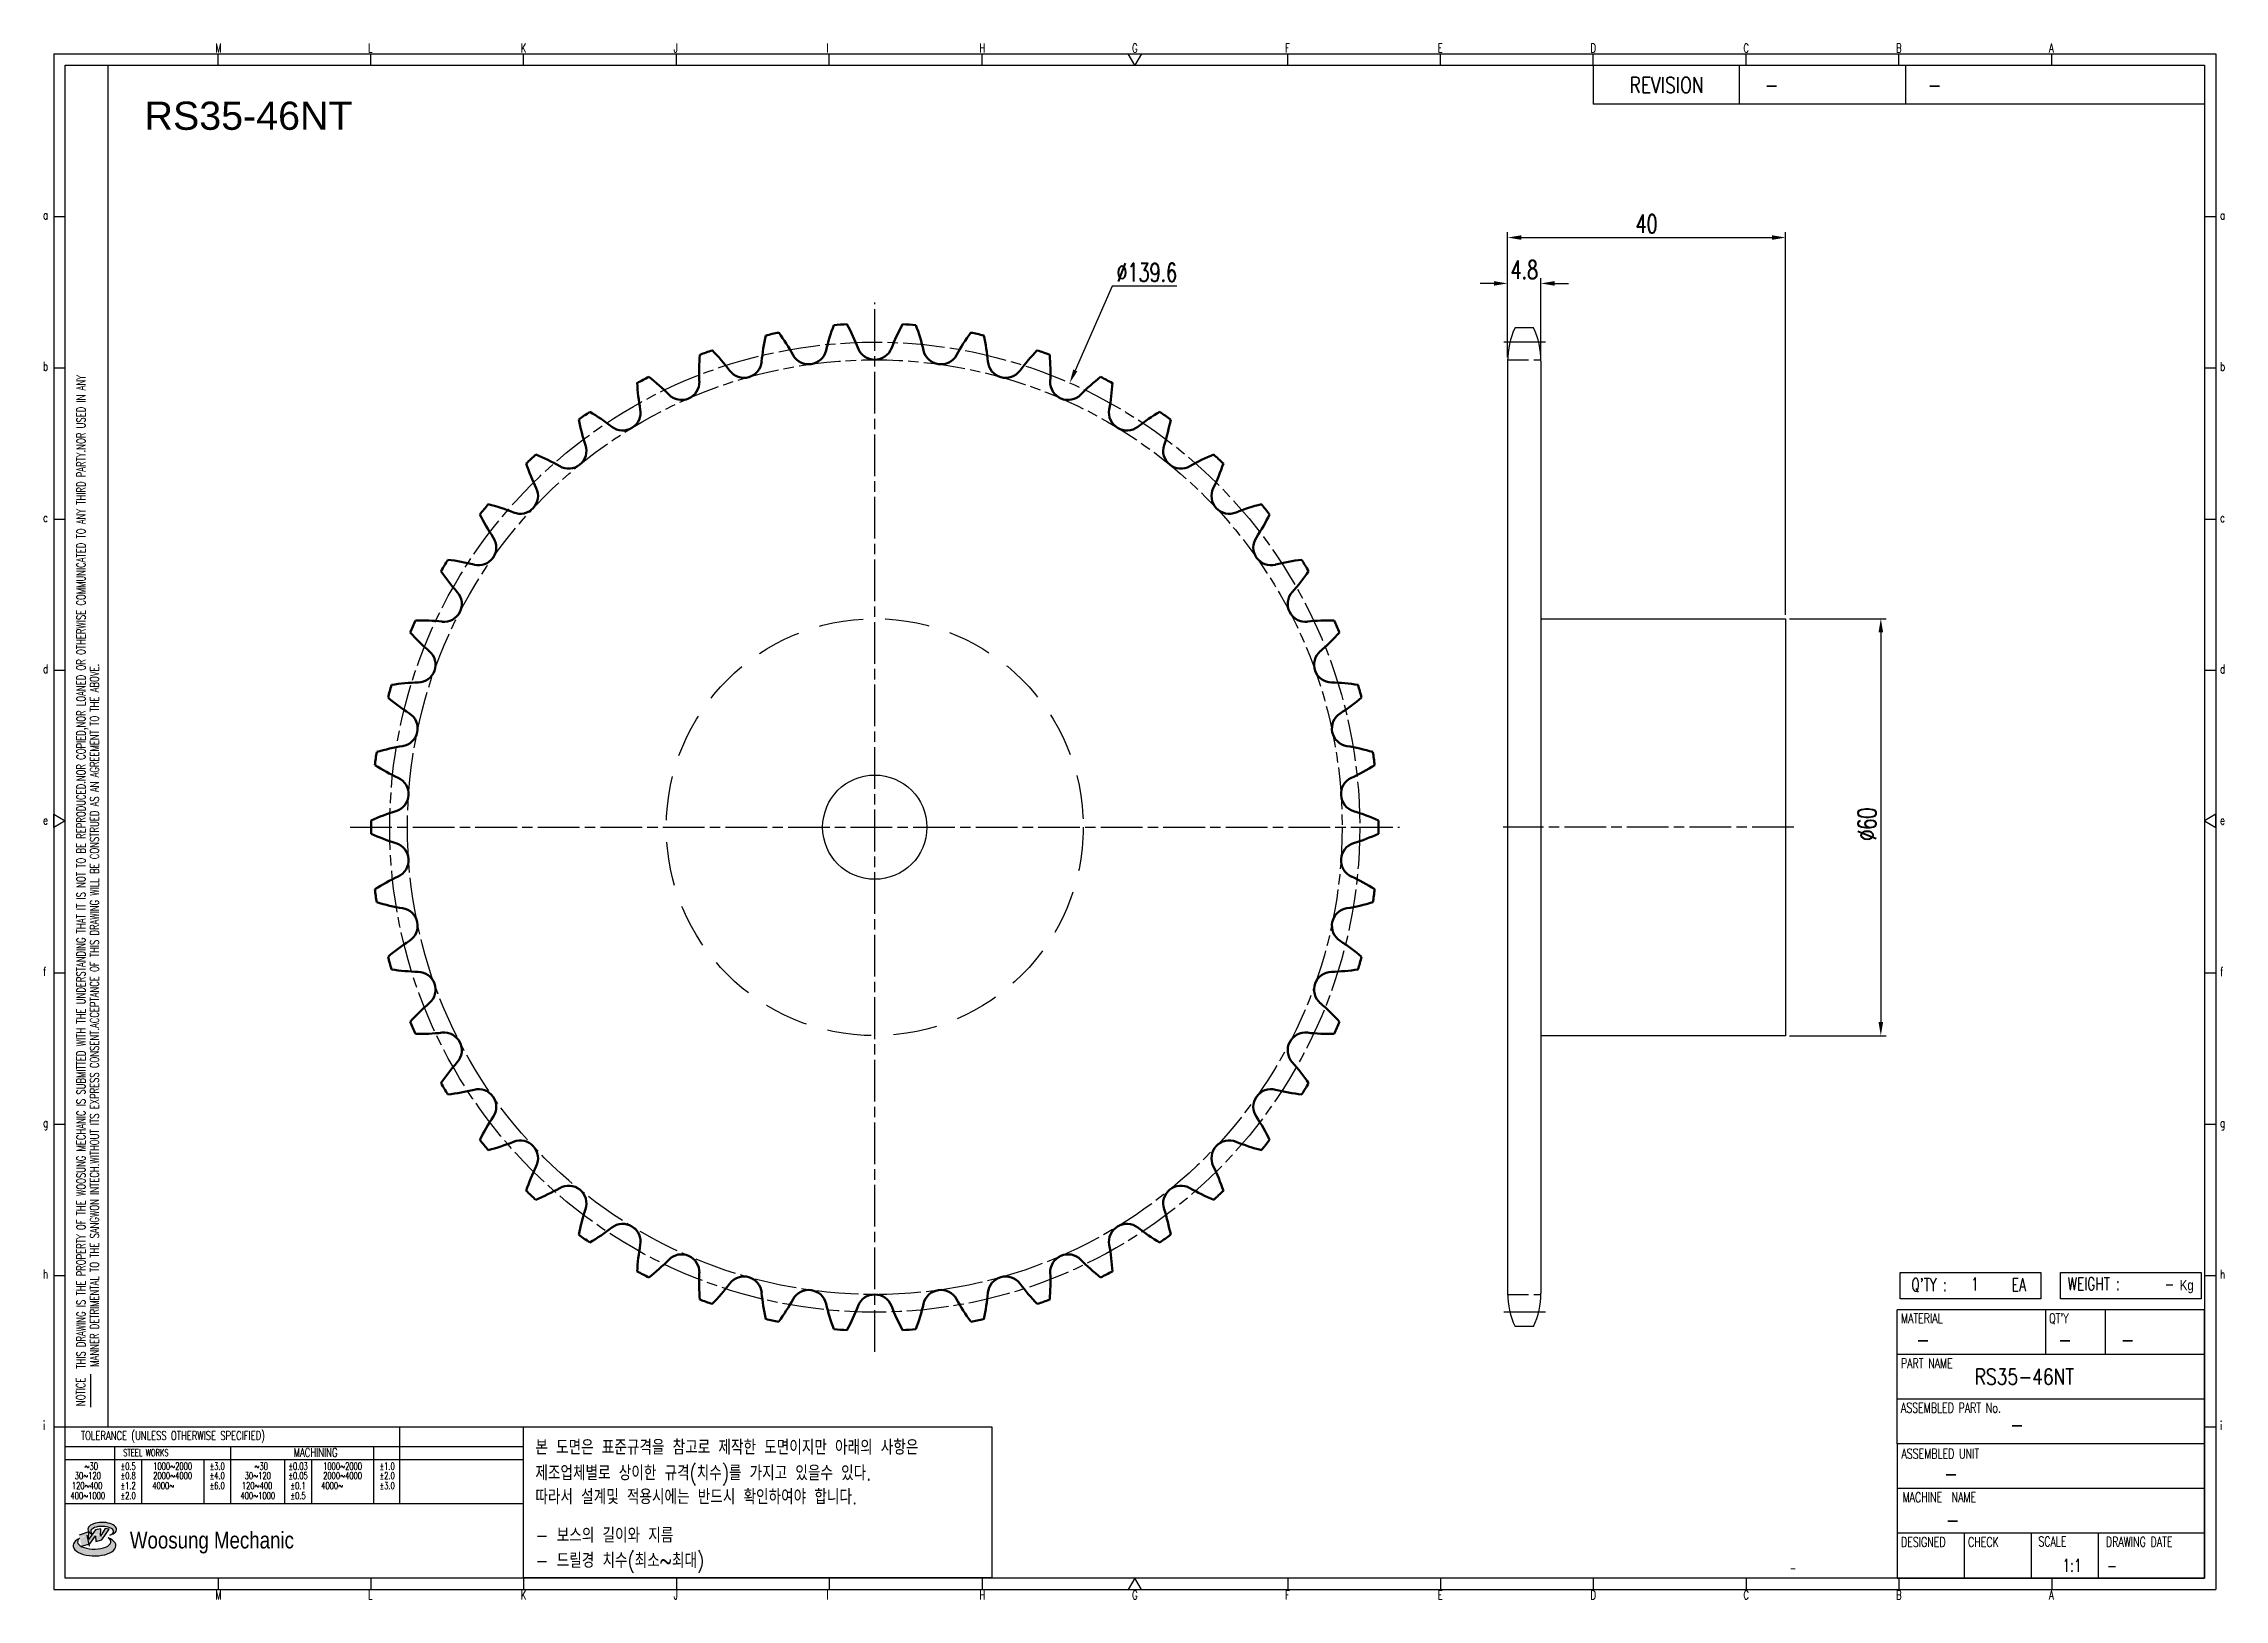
# Model space of a CAD drawing. Header units: millimetres. Extents: x -44811 to -44498, y 1096 to 1320.
import ezdxf
from ezdxf.enums import TextEntityAlignment as Align

# ---------------------------------------------------------------- set-up
doc = ezdxf.new("R2010")
doc.units = ezdxf.units.MM
for name, pattern in [('AM_ISO02W050', [7.5, 6, -1.5]), ('AM_ISO02W050x2', [3.75, 3, -0.75]), ('AM_ISO08W050', [18, 12, -1.5, 3, -1.5]), ('AM_ISO08W050x2', [9, 6, -0.75, 1.5, -0.75]), ('HIDDEN', [9.525, 6.35, -3.175])]:
    doc.linetypes.add(name, pattern=pattern)
for name, color, linetype, lineweight in [('AM_0N', 7, 'Continuous', 50), ('AM_3N', 6, 'AM_ISO02W050', 25), ('AM_7', 4, 'AM_ISO08W050', 25), ('AM_7N', 4, 'AM_ISO08W050', 25)]:
    doc.layers.add(name, color=color, linetype=linetype, lineweight=lineweight)
for name, color, linetype in [('HL', 2, 'HIDDEN'), ('S-DIM', 7, 'Continuous'), ('TITLE', 7, 'Continuous'), ('도면레이아웃', 7, 'Continuous')]:
    doc.layers.add(name, color=color, linetype=linetype)
doc.styles.add('HAN', font='ROMANS.shx', dxfattribs={"width": 0.7, "bigfont": 'whgtxt.shx'})
doc.styles.add('HKD_ST2', font='romans.shx', dxfattribs={"width": 0.7, "height": 4, "bigfont": '@extfont2.shx'})
doc.styles.add('HSG', font='SIMPLEX.shx', dxfattribs={"width": 0.7, "bigfont": 'HSG.shx'})
doc.styles.add('ROMANS', font='romans.shx', dxfattribs={"width": 0.7, "bigfont": 'whgtxt.shx'})
doc.styles.add('SLDTEXTSTYLE4', font='arial.ttf', dxfattribs={"width": 0.8})
doc.styles.get("Standard").update_dxf_attribs({"font": 'arial.ttf'})
doc.dimstyles.new('APP3.5', dxfattribs={"dimscale": 1.1, "dimtxt": 2.4, "dimasz": 1.8, "dimexe": 0.7, "dimexo": 0.5, "dimgap": 0.6, "dimtad": 1, "dimtoh": 1, "dimdec": 1, "dimrnd": 0.01, "dimzin": 9, "dimdsep": 46, "dimtxsty": 'HSG', "dimcen": 0, "dimclrd": 1, "dimclre": 1, "dimclrt": 256, "dimazin": 2, "dimtp": 1, "dimtm": 1, "dimtfac": 0.5, "dimtdec": 1, "dimtofl": 0, "dimtmove": 0, "dimatfit": 3, "dimfxl": 0, "dimtvp": 1, "dimtolj": 2, "dimlwd": -1, "dimlwe": -1, "dimarcsym": 0})

# ---------------------------------------------------------------- blocks, each defined once
blk = doc.blocks.new('SUYWSHJH')
at = {"layer": '도면레이아웃'}
h = blk.add_hatch(color=10, dxfattribs=at)
h.paths.add_polyline_path([(1.544, 35.177), (1.554, 34.966), (1.779, 35.034), (2.054, 35.422), (1.908, 35.446), (1.728, 35.167), (1.741, 35.439), (1.547, 35.405), (1.292, 35.041), (1.295, 35.33), (0.943, 35.208), (1.03, 34.8), (1.336, 34.885)])
edge = h.paths.add_edge_path()
edge.add_ellipse((1.795, 35.421), major_axis=(-0.53, 0), ratio=0.487785, start_angle=122.36065, end_angle=403.39574)
edge.add_line((1.411, 35.244), (1.419, 35.261))
edge.add_ellipse((1.798, 35.344), major_axis=(-0.423, 0), ratio=0.444396, start_angle=131.58977, end_angle=386.19408, ccw=False)
edge = h.paths.add_edge_path()
edge.add_ellipse((1.512, 34.815), major_axis=(-0.793, 0), ratio=0.480113, start_angle=314.67633, end_angle=590.85213)
edge.add_ellipse((1.501, 34.958), major_axis=(-0.62, 0), ratio=0.43311, start_angle=331.7024, end_angle=574.42495, ccw=False)
for p, q in [((0, 90.118), (80.15, 90.118)), ((0, 90.118), (0, 33.191)), ((6.089, 89.693), (6.089, 90.118)), ((11.753, 89.693), (11.753, 90.118)), ((17.418, 89.693), (17.418, 90.118)), ((23.082, 89.693), (23.082, 90.118)), ((28.746, 89.693), (28.746, 90.118)), ((34.411, 89.693), (34.411, 90.118)), ((45.739, 89.693), (45.739, 90.118)), ((51.404, 89.693), (51.404, 90.118)), ((57.068, 89.693), (57.068, 90.118)), ((62.732, 89.693), (62.732, 90.118)), ((68.397, 89.693), (68.397, 90.118)), ((74.061, 89.693), (74.061, 90.118)), ((80.15, 90.118), (80.15, 33.191)), ((0, 84.085), (0.425, 84.085)), ((79.725, 84.085), (80.15, 84.085)), ((0, 78.478), (0.425, 78.478)), ((79.725, 78.478), (80.15, 78.478)), ((0, 72.87), (0.425, 72.87)), ((79.725, 72.87), (80.15, 72.87)), ((0, 67.262), (0.425, 67.262)), ((79.725, 67.262), (80.15, 67.262)), ((0, 56.047), (0.425, 56.047)), ((79.725, 56.047), (80.15, 56.047)), ((0, 50.439), (0.425, 50.439)), ((79.725, 50.439), (80.15, 50.439)), ((0, 44.832), (0.425, 44.832)), ((79.725, 44.832), (80.15, 44.832)), ((1.377, 39.947), (1.377, 41.174)), ((0, 39.224), (0.425, 39.224)), ((79.725, 39.224), (80.15, 39.224)), ((0, 33.191), (80.15, 33.191)), ((6.089, 33.616), (6.089, 33.191)), ((11.753, 33.616), (11.753, 33.191)), ((17.418, 33.616), (17.418, 33.191)), ((23.082, 33.616), (23.082, 33.191)), ((28.746, 33.616), (28.746, 33.191)), ((34.411, 33.616), (34.411, 33.191)), ((45.739, 33.616), (45.739, 33.191)), ((51.404, 33.616), (51.404, 33.191)), ((57.068, 33.616), (57.068, 33.191)), ((62.732, 33.616), (62.732, 33.191)), ((68.397, 33.616), (68.397, 33.191)), ((74.061, 33.616), (74.061, 33.191))]:
    blk.add_line(p, q)
at = {"color": 2}
for p, q in [((2.017, 39.224), (2.017, 89.693)), ((0.425, 39.224), (17.418, 39.224)), ((12.816, 39.224), (12.816, 36.382)), ((17.418, 33.616), (17.418, 39.224)), ((0.425, 38.487), (17.418, 38.487)), ((0.425, 38.012), (17.418, 38.012)), ((2.257, 38.487), (2.257, 36.382)), ((3.257, 38.012), (3.257, 36.382)), ((5.557, 38.012), (5.557, 36.382)), ((6.557, 38.5), (6.557, 36.382)), ((8.557, 38.012), (8.557, 36.382)), ((9.557, 38.026), (9.557, 36.382)), ((11.857, 38.487), (11.857, 36.382)), ((0.425, 36.382), (17.418, 36.382))]:
    blk.add_line(p, q, dxfattribs=at)
at = {"color": 6, "ltscale": 0.5}
for p, q in [((57.068, 89.693), (57.068, 88.246)), ((62.47, 89.693), (62.47, 88.246)), ((68.635, 89.693), (68.635, 88.246)), ((79.725, 88.246), (57.068, 88.246)), ((68.336, 38.59), (68.336, 43.563)), ((79.725, 43.563), (68.336, 43.563)), ((73.827, 43.563), (73.827, 41.905)), ((76.037, 43.563), (76.037, 41.905)), ((79.725, 38.59), (79.725, 43.563)), ((79.725, 41.905), (68.336, 41.905)), ((79.725, 40.248), (68.336, 40.248)), ((68.336, 38.59), (68.336, 33.616)), ((79.725, 38.59), (68.336, 38.59)), ((79.725, 33.616), (79.725, 38.59)), ((79.725, 36.932), (68.336, 36.932)), ((79.725, 35.274), (68.336, 35.274)), ((70.822, 33.616), (70.822, 35.274)), ((73.309, 33.616), (73.309, 35.274)), ((75.796, 33.616), (75.796, 35.274)), ((68.336, 33.616), (79.725, 33.616))]:
    blk.add_line(p, q, dxfattribs=at)
for points in [[(40.075, 89.693), (39.83, 90.118), (40.32, 90.118)], [(0.425, 89.693), (79.725, 89.693), (79.725, 33.616), (0.425, 33.616)], [(0.425, 61.679), (0, 61.433), (0, 61.924)], [(79.725, 61.679), (80.15, 61.433), (80.15, 61.924)], [(40.075, 33.616), (39.83, 33.191), (40.32, 33.191)]]:
    blk.add_lwpolyline(points, close=True)
at = {"layer": 'TITLE', "color": 20}
for p, q in [((68.449, 43.961), (68.449, 44.936)), ((68.449, 44.936), (73.654, 44.936)), ((73.654, 44.936), (73.654, 43.961)), ((74.39, 43.961), (74.39, 44.936)), ((74.39, 44.936), (79.595, 44.936)), ((79.595, 44.936), (79.595, 43.961)), ((73.654, 43.961), (68.449, 43.961)), ((79.595, 43.961), (74.39, 43.961))]:
    blk.add_line(p, q, dxfattribs=at)
at = {"layer": '도면레이아웃'}
for p, q in [((1.295, 35.33), (0.943, 35.208)), ((1.03, 34.8), (1.336, 34.885)), ((1.224, 35.208), (1.311, 34.8)), ((1.224, 35.208), (1.224, 35.208)), ((1.547, 35.405), (1.292, 35.041)), ((1.292, 35.041), (1.295, 35.33)), ((1.336, 34.885), (1.544, 35.177)), ((1.419, 35.261), (1.411, 35.244)), ((1.544, 35.177), (1.554, 34.966)), ((1.741, 35.439), (1.547, 35.405)), ((1.554, 34.966), (1.779, 35.034)), ((1.908, 35.446), (1.728, 35.167)), ((1.728, 35.167), (1.741, 35.439)), ((1.779, 35.034), (2.054, 35.422)), ((2.054, 35.422), (1.908, 35.446))]:
    blk.add_line(p, q, dxfattribs=at)
for centre, major_axis, ratio, start_param, end_param in [((1.795, 35.421), (-0.53, 0), 0.487785, 2.135596, 7.040584), ((1.512, 34.815), (-0.793, 0), 0.480113, 5.492138, 10.312315), ((1.501, 34.958), (-0.62, 0), 0.43311, 5.789299, 10.025607), ((1.798, 35.344), (-0.423, 0), 0.444396, 2.296675, 6.740358)]:
    blk.add_ellipse(centre, major_axis=major_axis, ratio=ratio, start_param=start_param, end_param=end_param, dxfattribs=at)
at = {"color": 4, "style": 'HKD_ST2', "width": 0.7}
for s, p in [('M', (5.988, 90.164)), ('L', (11.652, 90.164)), ('K', (17.316, 90.164)), ('J', (22.981, 90.164)), ('I', (28.645, 90.164)), ('H', (34.309, 90.164)), ('G', (39.974, 90.164)), ('F', (45.638, 90.164)), ('E', (51.302, 90.164)), ('D', (56.967, 90.164)), ('C', (62.631, 90.164)), ('B', (68.295, 90.164)), ('A', (73.96, 90.164)), ('a', (-0.395, 83.976)), ('a', (80.305, 83.97)), ('b', (-0.395, 78.368)), ('b', (80.305, 78.362)), ('c', (-0.395, 72.76)), ('c', (80.305, 72.754)), ('d', (-0.395, 67.153)), ('d', (80.305, 67.147)), ('e', (-0.395, 61.545)), ('e', (80.305, 61.539)), ('f', (-0.395, 55.937)), ('f', (80.305, 55.931)), ('g', (-0.395, 50.33)), ('g', (80.305, 50.324)), ('h', (-0.395, 44.722)), ('h', (80.305, 44.716)), ('i', (-0.395, 39.114)), ('i', (80.305, 39.108)), ('M', (5.988, 32.824)), ('L', (11.652, 32.824)), ('K', (17.316, 32.824)), ('J', (22.981, 32.824)), ('I', (28.645, 32.824)), ('H', (34.309, 32.824)), ('G', (39.974, 32.824)), ('F', (45.638, 32.824)), ('E', (51.302, 32.824)), ('D', (56.967, 32.824)), ('C', (62.631, 32.824)), ('B', (68.295, 32.824)), ('A', (73.96, 32.824))]:
    blk.add_text(s, height=0.326, dxfattribs=at).set_placement(p)
for s, height, style, width, p in [('REVISION', 0.5806, 'HAN', 0.8, (58.415, 88.664)), ('-', 0.581, 'HAN', 0.8, (63.426, 88.664)), ('-', 0.581, 'HAN', 0.8, (69.468, 88.664)), ("Q'TY : ", 0.4746, 'HKD_ST2', 0.7, (68.857, 44.253)), ('1', 0.475, 'HKD_ST2', 0.7, (71.071, 44.275)), ('EA', 0.4746, 'HKD_ST2', 0.7, (72.578, 44.253)), ('WEIGHT : ', 0.4746, 'HKD_ST2', 0.7, (74.65, 44.286)), ('-', 0.581, 'HAN', 0.8, (69.029, 42.157)), ('-', 0.581, 'HAN', 0.8, (74.289, 42.157)), ('-', 0.581, 'HAN', 0.8, (76.623, 42.157)), ('-', 0.581, 'HAN', 0.8, (72.515, 39.013)), ('-', 0.581, 'HAN', 0.8, (70.067, 37.189)), ('-', 0.581, 'HAN', 0.8, (70.126, 35.48)), ('1:1', 0.4746, 'HKD_ST2', 0.7, (74.458, 33.848)), ('-', 0.475, 'HKD_ST2', 0.7, (76.112, 33.837))]:
    blk.add_text(s, height=height, dxfattribs=dict(style=style, width=width)).set_placement(p)
at = {"color": 1, "style": 'HKD_ST2', "width": 0.7}
for s, p in [(' THIS DRAWING IS THE PROPERTY OF THE WOOSUNG MECHANIC IS SUBMITTED WITH THE UNDERSTANDING THAT IT IS NOT TO BE REPRODUCED.NOR COPIED,NOR LOANED OR OTHERWISE COMMUNICATED TO ANY THIRD PARTY.NOR USED IN ANY', (1.173, 41.217)), ('MANNER DETRIMENTAL TO THE SANGWON INTECH.WITHOUT ITS EXPRESS CONSENT.ACCEPTANCE OF THIS DRAWING WILL BE CONSTRUED AS AN AGREEMENT TO THE ABOVE.', (1.672, 41.447))]:
    blk.add_text(s, height=0.326266, rotation=90, dxfattribs=at).set_placement(p)
at = {"style": 'HKD_ST2', "width": 0.7}
blk.add_text('-', height=0.475, dxfattribs=at).set_placement((78.613, 44.286), align=Align.RIGHT)
at = {"color": 4, "style": 'HKD_ST2', "width": 0.7}
for s, height, p in [('MATERIAL', 0.3651, (68.474, 43.425)), ("QT'Y", 0.3651, (73.965, 43.425)), ('PART NAME', 0.3651, (68.474, 41.756)), ('ASSEMBLED PART No.', 0.36511, (68.474, 40.109)), ('ASSEMBLED UNIT', 0.36511, (68.49, 38.408)), ('MACHINE  NAME', 0.36511, (68.532, 36.794)), ('DESIGNED', 0.3651, (68.474, 35.136)), ('CHECK', 0.3651, (70.961, 35.136)), ('SCALE', 0.3651, (73.566, 35.153)), ('DRAWING DATE', 0.36511, (76.071, 35.141))]:
    blk.add_text(s, height=height, dxfattribs=at).set_placement(p, align=Align.TOP_LEFT)
at = {"style": 'HKD_ST2', "width": 0.7}
blk.add_text('NOTICE', height=0.3263, rotation=90, dxfattribs=at).set_placement((1.163, 39.988))
for s, height, style, width, p in [('TOLERANCE (UNLESS OTHERWISE SPECIFIED)', 0.32627, 'HKD_ST2', 0.7, (4.417, 38.896)), ('-', 0.326, 'ROMANS', 0.65, (64.469, 33.975))]:
    blk.add_text(s, height=height, dxfattribs=dict(style=style, width=width)).set_placement(p, align=Align.MIDDLE_CENTER)
at = {"color": 4, "style": 'HKD_ST2', "width": 0.7}
for s, height, p in [('STEEL WORKS', 0.26101, (3.416, 38.268)), ('MACHINING', 0.3263, (9.707, 38.27)), ('%%P0.5', 0.261, (2.757, 37.762)), ('%%P0.8', 0.261, (2.757, 37.411)), ('%%P3.0', 0.261, (6.057, 37.762)), ('%%P4.0', 0.261, (6.057, 37.411)), ('%%P0.03', 0.261, (9.057, 37.762)), ('%%P0.05', 0.261, (9.057, 37.411)), ('%%P1.0', 0.261, (12.357, 37.762)), ('%%P2.0', 0.261, (12.357, 37.411)), ('%%P1.2', 0.261, (2.757, 37.045)), ('%%P2.0', 0.261, (2.757, 36.67)), ('%%P6.0', 0.261, (6.057, 37.045)), ('%%P0.1', 0.261, (9.057, 37.045)), ('%%P0.5', 0.261, (9.057, 36.67)), ('%%P3.0', 0.261, (12.357, 37.045))]:
    blk.add_text(s, height=height, dxfattribs=at).set_placement(p, align=Align.MIDDLE)
for s, height, p in [('30%%126120', 0.261, (1.263, 37.411)), ('%%12630', 0.261, (1.389, 37.762)), ('2000%%1264000', 0.26101, (4.407, 37.411)), ('1000%%1262000', 0.26101, (4.407, 37.762)), ('30%%126120', 0.261, (7.563, 37.411)), ('%%12630', 0.261, (7.689, 37.762)), ('2000%%1264000', 0.26101, (10.707, 37.411)), ('1000%%1262000', 0.26101, (10.707, 37.762)), ('400%%1261000', 0.26101, (1.263, 36.67)), ('120%%126400', 0.26101, (1.237, 37.045)), ('4000%%126', 0.261, (4.061, 37.045)), ('400%%1261000', 0.26101, (7.563, 36.67)), ('120%%126400', 0.26101, (7.537, 37.045)), ('4000%%126', 0.261, (10.321, 37.045))]:
    blk.add_text(s, height=height, dxfattribs=at).set_placement(p, align=Align.MIDDLE_CENTER)
at = {"color": 1, "style": 'SLDTEXTSTYLE4', "width": 0.8}
blk.add_text('Woosung Mechanic', height=0.61957, dxfattribs=at).set_placement((2.822, 34.711))
at = {"layer": 'TITLE', "width": 0.8}
blk.add_text('Kg', height=0.3789, dxfattribs=at).set_placement((78.807, 44.286))
blk = doc.blocks.new('*D519')
at = {"layer": 'Defpoints', "color": 0, "transparency": 16777216}
for p in [(-44596.02, 1285.48), (-44600.82, 1274.31), (-44596.02, 1274.31)]:
    blk.add_point(p, dxfattribs=at)
at = {"layer": 'S-DIM', "color": 1, "transparency": 16777216}
for p, q in [((-44602.8, 1285.48), (-44604.78, 1285.48)), ((-44600.82, 1274.86), (-44600.82, 1286.25)), ((-44596.02, 1274.86), (-44596.02, 1286.25)), ((-44594.04, 1285.48), (-44592.06, 1285.48))]:
    blk.add_line(p, q, dxfattribs=at)
for points in [[(-44602.8, 1285.81), (-44602.8, 1285.15), (-44600.82, 1285.48)], [(-44594.04, 1285.81), (-44594.04, 1285.15), (-44596.02, 1285.48)]]:
    blk.add_solid(points, dxfattribs=at)
at = {"layer": 'S-DIM', "transparency": 16777216, "insert": (-44598.42, 1287.46), "char_height": 2.64, "attachment_point": 5, "style": 'HSG'}
blk.add_mtext('\\A2;4.8', dxfattribs=at)
blk = doc.blocks.new('*D520')
at = {"layer": 'Defpoints', "color": 0, "transparency": 16777216}
for p in [(-44560.82, 1292.08), (-44600.82, 1274.31), (-44560.82, 1237.24)]:
    blk.add_point(p, dxfattribs=at)
at = {"layer": 'S-DIM', "color": 1, "transparency": 16777216}
for p, q in [((-44600.82, 1274.86), (-44600.82, 1292.85)), ((-44560.82, 1237.79), (-44560.82, 1292.85)), ((-44598.84, 1292.08), (-44562.8, 1292.08))]:
    blk.add_line(p, q, dxfattribs=at)
for points in [[(-44598.84, 1292.41), (-44598.84, 1291.75), (-44600.82, 1292.08)], [(-44562.8, 1292.41), (-44562.8, 1291.75), (-44560.82, 1292.08)]]:
    blk.add_solid(points, dxfattribs=at)
at = {"layer": 'S-DIM', "transparency": 16777216, "insert": (-44580.82, 1294.06), "char_height": 2.64, "attachment_point": 5, "style": 'HSG'}
blk.add_mtext('\\A2;40', dxfattribs=at)
blk = doc.blocks.new('*D521')
at = {"layer": 'Defpoints', "color": 0, "transparency": 16777216}
for p in [(-44560.82, 1237.24), (-44560.82, 1177.24), (-44547.12, 1177.24)]:
    blk.add_point(p, dxfattribs=at)
at = {"layer": 'S-DIM', "color": 1, "transparency": 16777216}
for p, q in [((-44560.27, 1237.24), (-44546.35, 1237.24)), ((-44547.12, 1235.26), (-44547.12, 1179.22)), ((-44560.27, 1177.24), (-44546.35, 1177.24))]:
    blk.add_line(p, q, dxfattribs=at)
for points in [[(-44547.45, 1235.26), (-44546.79, 1235.26), (-44547.12, 1237.24)], [(-44547.45, 1179.22), (-44546.79, 1179.22), (-44547.12, 1177.24)]]:
    blk.add_solid(points, dxfattribs=at)
at = {"layer": 'S-DIM', "transparency": 16777216, "insert": (-44549.1, 1207.67), "char_height": 2.64, "attachment_point": 5, "rotation": 90, "style": 'HSG'}
blk.add_mtext('\\A2;%%c60', dxfattribs=at)
blk = doc.blocks.new('*D522')
at = {"layer": 'Defpoints', "color": 0, "transparency": 16777216}
for p in [(-44663.83, 1271.15), (-44719.93, 1143.34)]:
    blk.add_point(p, dxfattribs=at)
at = {"layer": 'S-DIM', "color": 1, "transparency": 16777216}
for p, q in [((-44657.71, 1285.08), (-44663.03, 1272.96)), ((-44648.43, 1285.08), (-44657.71, 1285.08))]:
    blk.add_line(p, q, dxfattribs=at)
blk.add_solid([(-44663.33, 1273.09), (-44662.73, 1272.83), (-44663.83, 1271.15)], dxfattribs=at)
at = {"layer": 'S-DIM', "transparency": 16777216, "insert": (-44652.74, 1287.06), "char_height": 2.64, "attachment_point": 5, "style": 'HSG'}
blk.add_mtext('\\A2;∅139.6', dxfattribs=at)

msp = doc.modelspace()

# ---------------------------------------------------------------- linework, layer by layer
for p, q in [((-44597.09, 1279.11), (-44599.75, 1279.11)), ((-44600.82, 1274.31), (-44600.82, 1140.18)), ((-44596.02, 1274.31), (-44596.02, 1140.18)), ((-44597.09, 1135.38), (-44599.75, 1135.38))]:
    msp.add_line(p, q)
msp.add_lwpolyline([(-44596.02, 1237.24), (-44560.82, 1237.24), (-44560.82, 1177.24), (-44596.02, 1177.24)])
at = {"color": 4}
msp.add_lwpolyline([(-44742.41, 1120.98), (-44675.02, 1120.98), (-44675.02, 1099.21), (-44742.41, 1099.21)], close=True, dxfattribs=at)
msp.add_circle((-44691.88, 1207.24), 7.5)
for centre, start, end in [((-44589.52, 1274.31), 154.8633, 180), ((-44607.32, 1274.31), 0, 25.1367), ((-44589.52, 1140.18), 180, 205.1367), ((-44607.32, 1140.18), 334.8633, 0)]:
    msp.add_arc(centre, 11.3, start, end)
at = {"layer": 'AM_0N'}
for centre, radius, start, end in [((-44679.03, 1271.51), 29.26, 167.1716, 174.6739), ((-44691.88, 1207.24), 72.48, 100.9872, 102.491), ((-44729.27, 1261.07), 29.26, 28.8043, 36.3067), ((-44670.39, 1269.17), 29.26, 159.3455, 166.8478), ((-44691.88, 1207.24), 72.48, 93.1611, 94.6649), ((-44721.6, 1265.66), 29.26, 20.9783, 28.4806), ((-44662.16, 1265.66), 29.26, 151.5194, 159.0217), ((-44691.88, 1207.24), 72.48, 85.3351, 86.8389), ((-44713.36, 1269.17), 29.26, 13.1522, 20.6545), ((-44654.48, 1261.07), 29.26, 143.6933, 151.1957), ((-44691.88, 1207.24), 72.48, 77.509, 79.0128), ((-44704.73, 1271.51), 29.26, 5.3261, 12.8284), ((-44687.9, 1272.67), 29.26, 174.9977, 182.5), ((-44691.88, 1207.24), 72.48, 108.8133, 110.3171), ((-44736.26, 1255.48), 29.26, 36.6304, 44.1328), ((-44710.71, 1274.47), 2.57, 216.6304, 354.6739), ((-44701.39, 1276.41), 2.57, 208.8043, 346.8478), ((-44691.88, 1277.06), 2.57, 200.9783, 339.0217), ((-44682.37, 1276.41), 2.57, 193.1522, 331.1957), ((-44673.04, 1274.47), 2.57, 185.3261, 323.3696), ((-44647.5, 1255.48), 29.26, 135.8672, 143.3696), ((-44691.88, 1207.24), 72.48, 69.6829, 71.1867), ((-44695.86, 1272.67), 29.26, 357.5, 5.0023), ((-44691.88, 1207.24), 72.48, 116.6394, 118.1432), ((-44696.84, 1272.6), 29.26, 182.8238, 190.3261), ((-44742.41, 1248.99), 29.26, 44.4565, 51.9588), ((-44719.69, 1271.28), 2.57, 224.4565, 2.5), ((-44664.07, 1271.28), 2.57, 177.5, 315.5435), ((-44641.35, 1248.99), 29.26, 128.0412, 135.5435), ((-44691.88, 1207.24), 72.48, 61.8568, 63.3606), ((-44686.92, 1272.6), 29.26, 349.6739, 357.1762), ((-44691.88, 1207.24), 72.48, 124.4655, 125.9693), ((-44705.7, 1271.31), 29.26, 190.6498, 198.1522), ((-44747.62, 1241.72), 29.26, 52.2826, 59.7849), ((-44728.15, 1266.89), 2.57, 232.2826, 10.3261), ((-44655.61, 1266.89), 2.57, 169.6739, 307.7174), ((-44636.14, 1241.72), 29.26, 120.2151, 127.7174), ((-44691.88, 1207.24), 72.48, 54.0307, 55.5345), ((-44678.06, 1271.31), 29.26, 341.8478, 349.3502), ((-44735.94, 1261.4), 2.57, 240.1087, 18.1522), ((-44647.82, 1261.4), 2.57, 161.8478, 299.8913), ((-44691.88, 1207.24), 72.48, 132.2916, 133.7954), ((-44714.29, 1268.84), 29.26, 198.4759, 205.9783), ((-44751.8, 1233.81), 29.26, 60.1087, 67.611), ((-44631.96, 1233.81), 29.26, 112.389, 119.8913), ((-44669.47, 1268.84), 29.26, 334.0217, 341.5241), ((-44691.88, 1207.24), 72.48, 46.2046, 47.7084), ((-44742.9, 1254.9), 2.57, 247.9348, 25.9783), ((-44640.86, 1254.9), 2.57, 154.0217, 292.0652), ((-44691.88, 1207.24), 72.48, 140.1177, 141.6215), ((-44722.47, 1265.21), 29.26, 206.302, 213.8043), ((-44754.86, 1225.4), 29.26, 67.9348, 75.4371), ((-44628.9, 1225.4), 29.26, 104.5629, 112.0652), ((-44661.29, 1265.21), 29.26, 326.1957, 333.698), ((-44691.88, 1207.24), 72.48, 38.3785, 39.8823), ((-44748.91, 1247.5), 2.57, 255.7609, 33.8043), ((-44634.84, 1247.5), 2.57, 146.1957, 284.2391), ((-44691.88, 1207.24), 72.48, 147.9438, 149.4475), ((-44730.08, 1260.51), 29.26, 214.1281, 221.6304), ((-44756.74, 1216.66), 29.26, 75.7609, 83.2632), ((-44627.02, 1216.66), 29.26, 96.7368, 104.2391), ((-44653.68, 1260.51), 29.26, 318.3696, 325.8719), ((-44691.88, 1207.24), 72.48, 30.5525, 32.0562), ((-44753.87, 1239.36), 2.57, 263.587, 41.6304), ((-44629.89, 1239.36), 2.57, 138.3696, 276.413), ((-44691.88, 1207.24), 72.48, 155.7698, 157.2736), ((-44757.42, 1207.74), 29.26, 83.587, 91.0893), ((-44626.34, 1207.74), 29.26, 88.9107, 96.413), ((-44691.88, 1207.24), 72.48, 22.7264, 24.2302), ((-44736.97, 1254.81), 29.26, 221.9542, 229.4565), ((-44646.78, 1254.81), 29.26, 310.5435, 318.0458), ((-44757.66, 1230.62), 2.57, 271.413, 49.4565), ((-44626.1, 1230.62), 2.57, 130.5435, 268.587), ((-44691.88, 1207.24), 72.48, 163.5959, 165.0997), ((-44756.88, 1198.81), 29.26, 91.413, 98.9154), ((-44626.88, 1198.81), 29.26, 81.0846, 88.587), ((-44691.88, 1207.24), 72.48, 14.9003, 16.4041), ((-44743.03, 1248.23), 29.26, 229.7803, 237.2826), ((-44640.73, 1248.23), 29.26, 302.7174, 310.2197), ((-44760.23, 1221.45), 2.57, 279.2391, 57.2826), ((-44623.53, 1221.45), 2.57, 122.7174, 260.7609), ((-44691.88, 1207.24), 72.48, 171.422, 172.9258), ((-44755.12, 1190.04), 29.26, 99.2391, 106.7415), ((-44628.64, 1190.04), 29.26, 73.2585, 80.7609), ((-44691.88, 1207.24), 72.48, 7.0742, 8.578), ((-44748.13, 1240.88), 29.26, 237.6064, 245.1087), ((-44635.62, 1240.88), 29.26, 294.8913, 302.3936), ((-44761.53, 1212.01), 2.57, 287.0652, 65.1087), ((-44622.23, 1212.01), 2.57, 114.8913, 252.9348), ((-44752.19, 1181.58), 29.26, 107.0652, 114.5675), ((-44691.88, 1207.24), 72.48, 179.2481, 180.7519), ((-44631.57, 1181.58), 29.26, 65.4325, 72.9348), ((-44691.88, 1207.24), 72.48, 359.2481, 0.7519), ((-44752.19, 1232.91), 29.26, 245.4325, 252.9348), ((-44631.57, 1232.91), 29.26, 287.0652, 294.5675), ((-44761.53, 1202.48), 2.57, 294.8913, 72.9348), ((-44622.23, 1202.48), 2.57, 107.0652, 245.1087), ((-44748.13, 1173.61), 29.26, 114.8913, 122.3936), ((-44635.62, 1173.61), 29.26, 57.6064, 65.1087), ((-44691.88, 1207.24), 72.48, 187.0742, 188.578), ((-44755.12, 1224.45), 29.26, 253.2585, 260.7609), ((-44760.23, 1193.04), 2.57, 302.7174, 80.7609), ((-44623.53, 1193.04), 2.57, 99.2391, 237.2826), ((-44628.64, 1224.45), 29.26, 279.2391, 286.7415), ((-44691.88, 1207.24), 72.48, 351.422, 352.9258), ((-44743.03, 1166.26), 29.26, 122.7174, 130.2197), ((-44640.73, 1166.26), 29.26, 49.7803, 57.2826), ((-44691.88, 1207.24), 72.48, 194.9003, 196.4041), ((-44756.88, 1215.68), 29.26, 261.0846, 268.587), ((-44757.66, 1183.87), 2.57, 310.5435, 88.587), ((-44626.1, 1183.87), 2.57, 91.413, 229.4565), ((-44626.88, 1215.68), 29.26, 271.413, 278.9154), ((-44691.88, 1207.24), 72.48, 343.5959, 345.0997), ((-44736.97, 1159.68), 29.26, 130.5435, 138.0458), ((-44646.78, 1159.68), 29.26, 41.9542, 49.4565), ((-44691.88, 1207.24), 72.48, 202.7264, 204.2302), ((-44757.42, 1206.75), 29.26, 268.9107, 276.413), ((-44753.87, 1175.13), 2.57, 318.3696, 96.413), ((-44629.89, 1175.13), 2.57, 83.587, 221.6304), ((-44626.34, 1206.75), 29.26, 263.587, 271.0893), ((-44691.88, 1207.24), 72.48, 335.7698, 337.2736), ((-44730.08, 1153.98), 29.26, 138.3696, 145.8719), ((-44653.68, 1153.98), 29.26, 34.1281, 41.6304), ((-44691.88, 1207.24), 72.48, 210.5525, 212.0562), ((-44756.74, 1197.83), 29.26, 276.7368, 284.2391), ((-44748.91, 1166.98), 2.57, 326.1957, 104.2391), ((-44634.84, 1166.98), 2.57, 75.7609, 213.8043), ((-44627.02, 1197.83), 29.26, 255.7609, 263.2632), ((-44691.88, 1207.24), 72.48, 327.9438, 329.4475), ((-44722.47, 1149.28), 29.26, 146.1957, 153.698), ((-44661.29, 1149.28), 29.26, 26.302, 33.8043), ((-44691.88, 1207.24), 72.48, 218.3785, 219.8823), ((-44754.86, 1189.09), 29.26, 284.5629, 292.0652), ((-44742.9, 1159.59), 2.57, 334.0217, 112.0652), ((-44640.86, 1159.59), 2.57, 67.9348, 205.9783), ((-44628.9, 1189.09), 29.26, 247.9348, 255.4371), ((-44691.88, 1207.24), 72.48, 320.1177, 321.6215), ((-44714.29, 1145.65), 29.26, 154.0217, 161.5241), ((-44669.47, 1145.65), 29.26, 18.4759, 25.9783), ((-44691.88, 1207.24), 72.48, 226.2046, 227.7084), ((-44751.8, 1180.68), 29.26, 292.389, 299.8913), ((-44735.94, 1153.09), 2.57, 341.8478, 119.8913), ((-44647.82, 1153.09), 2.57, 60.1087, 198.1522), ((-44631.96, 1180.68), 29.26, 240.1087, 247.611), ((-44691.88, 1207.24), 72.48, 312.2916, 313.7954), ((-44705.7, 1143.17), 29.26, 161.8478, 169.3502), ((-44678.06, 1143.17), 29.26, 10.6498, 18.1522), ((-44691.88, 1207.24), 72.48, 234.0307, 235.5345), ((-44747.62, 1172.77), 29.26, 300.2151, 307.7174), ((-44728.15, 1147.59), 2.57, 349.6739, 127.7174), ((-44655.61, 1147.59), 2.57, 52.2826, 190.3261), ((-44636.14, 1172.77), 29.26, 232.2826, 239.7849), ((-44691.88, 1207.24), 72.48, 304.4655, 305.9693), ((-44696.84, 1141.89), 29.26, 169.6739, 177.1762), ((-44719.69, 1143.21), 2.57, 357.5, 135.5435), ((-44664.07, 1143.21), 2.57, 44.4565, 182.5), ((-44686.92, 1141.89), 29.26, 2.8238, 10.3261), ((-44691.88, 1207.24), 72.48, 241.8568, 243.3606), ((-44742.41, 1165.5), 29.26, 308.0412, 315.5435), ((-44687.9, 1141.82), 29.26, 177.5, 185.0023), ((-44710.71, 1140.02), 2.57, 5.3261, 143.3696), ((-44673.04, 1140.02), 2.57, 36.6304, 174.6739), ((-44695.86, 1141.82), 29.26, 354.9977, 2.5), ((-44641.35, 1165.5), 29.26, 224.4565, 231.9588), ((-44691.88, 1207.24), 72.48, 296.6394, 298.1432), ((-44691.88, 1207.24), 72.48, 249.6829, 251.1867), ((-44736.26, 1159.01), 29.26, 315.8672, 323.3696), ((-44679.03, 1142.97), 29.26, 185.3261, 192.8284), ((-44729.27, 1153.42), 29.26, 323.6933, 331.1957), ((-44701.39, 1138.08), 2.57, 13.1522, 151.1957), ((-44691.88, 1137.43), 2.57, 20.9783, 159.0217), ((-44682.37, 1138.08), 2.57, 28.8043, 166.8478), ((-44654.48, 1153.42), 29.26, 208.8043, 216.3067), ((-44704.73, 1142.97), 29.26, 347.1716, 354.6739), ((-44647.5, 1159.01), 29.26, 216.6304, 224.1328), ((-44691.88, 1207.24), 72.48, 288.8133, 290.3171), ((-44691.88, 1207.24), 72.48, 257.509, 259.0128), ((-44670.39, 1145.32), 29.26, 193.1522, 200.6545), ((-44721.6, 1148.83), 29.26, 331.5194, 339.0217), ((-44662.16, 1148.83), 29.26, 200.9783, 208.4806), ((-44713.36, 1145.32), 29.26, 339.3455, 346.8478), ((-44691.88, 1207.24), 72.48, 280.9872, 282.491), ((-44691.88, 1207.24), 72.48, 265.3351, 266.8389), ((-44691.88, 1207.24), 72.48, 273.1611, 274.6649)]:
    msp.add_arc(centre, radius, start, end, dxfattribs=at)
at = {"layer": 'AM_3N', "linetype": 'AM_ISO02W050x2'}
for p, q in [((-44600.82, 1274.47), (-44596.02, 1274.47)), ((-44600.82, 1140.02), (-44596.02, 1140.02))]:
    msp.add_line(p, q, dxfattribs=at)
at = {"layer": 'AM_7', "linetype": 'AM_ISO08W050x2'}
for p, q in [((-44595.36, 1277.03), (-44601.48, 1277.03)), ((-44559.65, 1207.24), (-44601.48, 1207.24)), ((-44595.36, 1137.46), (-44601.48, 1137.46))]:
    msp.add_line(p, q, dxfattribs=at)
for radius in [69.79, 67.25]:
    msp.add_circle((-44691.88, 1207.24), radius, dxfattribs=at)
at = {"layer": 'AM_7N', "linetype": 'AM_ISO08W050x2'}
for p, q in [((-44691.88, 1131.76), (-44691.88, 1282.73)), ((-44767.36, 1207.24), (-44616.4, 1207.24))]:
    msp.add_line(p, q, dxfattribs=at)
at = {"layer": 'HL'}
msp.add_circle((-44691.88, 1207.24), 30, dxfattribs=at)

# ---------------------------------------------------------------- block references
at = {"xscale": 3.881852450145503, "yscale": 3.881852450145503, "zscale": 3.881852450145503}
msp.add_blockref('SUYWSHJH', (-44810.02, 968.71), dxfattribs=at)

# ---------------------------------------------------------------- texts
at = {"color": 2}
msp.add_text('RS35-46NT', height=4.056, dxfattribs=at).set_placement((-44796.95, 1307.58))
at = {"style": 'HAN', "width": 0.8}
msp.add_text('RS35-46NT', height=2.254, dxfattribs=at).set_placement((-44533.61, 1127.04))
at = {"color": 4, "style": 'HAN', "width": 0.8}
for s, p in [('본 도면은 표준규격을 참고로 제작한 도면이지만 아래의 사항은', (-44740.72, 1116.95)), ('제조업체별로 상이한 규격(치수)를 가지고 있을수 있다.', (-44740.72, 1113.25)), ('따라서 설계및 적용시에는 반드시 확인하여야 합니다.', (-44740.72, 1109.82)), ('- 보스의 길이와 지름', (-44740.72, 1104.29)), ('- 드릴경 치수(최소~최대)', (-44740.72, 1100.66))]:
    msp.add_text(s, height=2.1325, dxfattribs=at).set_placement(p)

# ---------------------------------------------------------------- dimensions: what is measured, and where the dimension line sits
at = {"layer": 'S-DIM'}
dim = msp.add_linear_dim(base=(-44560.82, 1292.08), p1=(-44600.82, 1274.31), p2=(-44560.82, 1237.24), dimstyle='APP3.5', dxfattribs=at)
dim.commit()
dim.dimension.update_dxf_attribs({"geometry": '*D520', "text_midpoint": (-44580.82, 1294.06)})
dim = msp.add_diameter_dim_2p(p1=(-44719.93, 1143.34), p2=(-44663.83, 1271.15), dimstyle='APP3.5', dxfattribs=at)
dim.commit()
dim.dimension.update_dxf_attribs({"geometry": '*D522', "text_midpoint": (-44652.74, 1285.08), "dimtype": 163})
dim = msp.add_linear_dim(base=(-44596.02, 1285.48), p1=(-44600.82, 1274.31), p2=(-44596.02, 1274.31), dimstyle='APP3.5', dxfattribs=at)
dim.commit()
dim.dimension.update_dxf_attribs({"geometry": '*D519', "text_midpoint": (-44598.42, 1285.48), "dimtype": 160})
dim = msp.add_linear_dim(base=(-44547.12, 1177.24), p1=(-44560.82, 1237.24), p2=(-44560.82, 1177.24), angle=90, text='%%c<>', dimstyle='APP3.5', dxfattribs=at)
dim.commit()
dim.dimension.update_dxf_attribs({"geometry": '*D521', "text_midpoint": (-44547.12, 1207.67), "dimtype": 160})

doc.saveas('drawing.dxf')
